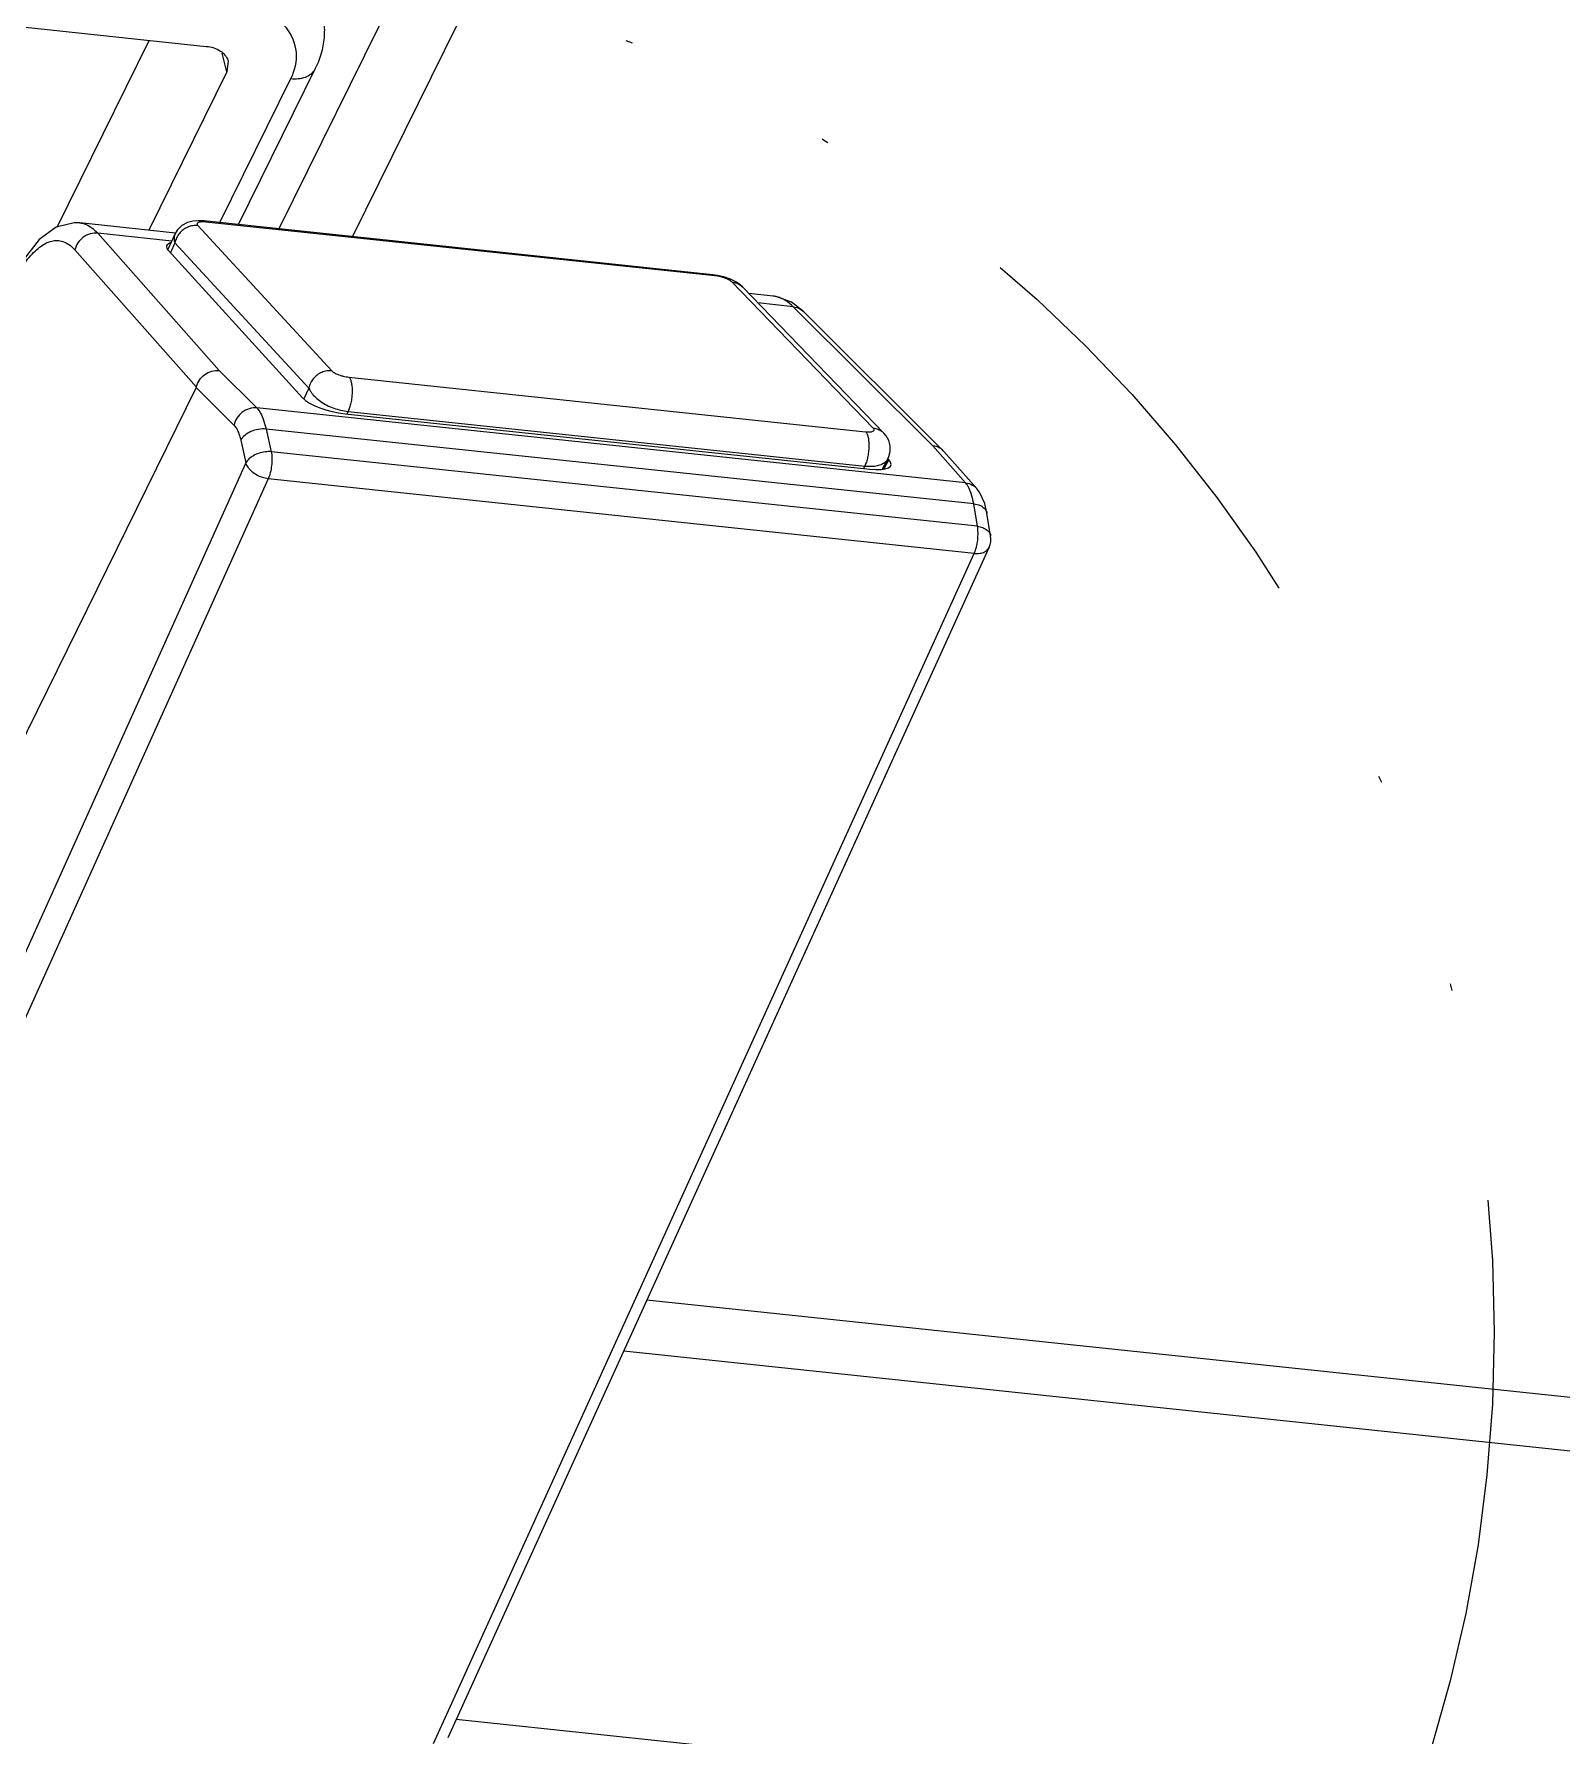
# Model space of a CAD drawing. Header units: millimetres. Extents: x 10368 to 13229, y -13270 to -11269.
# Drawn here: x 12836.38 to 12859.13, y -12535.9 to -12510.55 of the extents above; entities that cross this region are included whole.
import ezdxf

# ---------------------------------------------------------------- set-up
doc = ezdxf.new("R2010")
doc.units = ezdxf.units.MM
doc.linetypes.add('DIVIDE', pattern=[31.75, 12.7, -6.35, 0, -6.35, 0, -6.35])
doc.layers.add('hatch', color=56, linetype='Continuous', lineweight=9)

# ---------------------------------------------------------------- blocks, each defined once
blk = doc.blocks.new('u59')
at = {"color": 7, "linetype": 'Continuous'}
for p, q in [((-497.704, 294.661), (-278.465, 271.497)), ((-280.961, 266.005), (-496.716, 288.801)), ((-487.91, 287.079), (-281.304, 265.25)), ((-274.592, 251.66), (-263.75, 273.679)), ((-278.343, 271.766), (-286.399, 254.039)), ((-278.123, 271.856), (-286.179, 254.128)), ((-275.663, 253.017), (-267.672, 270.751)), ((-275.331, 252.78), (-267.34, 270.514)), ((-286.179, 254.128), (-275.663, 253.017)), ((-286.422, 253.866), (-286.367, 253.53)), ((-286.225, 253.725), (-286.17, 253.389)), ((-286.225, 253.725), (-275.708, 252.614)), ((-286.17, 253.389), (-275.632, 252.276)), ((-285.726, 252.61), (-286.215, 253.162)), ((-286.049, 253.078), (-285.562, 252.527)), ((-286.049, 253.078), (-275.493, 251.962)), ((-284.83, 252.872), (-284.905, 252.736)), ((-284.89, 252.72), (-284.905, 252.736)), ((-284.891, 252.72), (-284.808, 252.875)), ((-276.809, 252.049), (-284.623, 252.874)), ((-284.547, 252.827), (-284.527, 252.864)), ((-276.852, 252.014), (-284.547, 252.827)), ((-275.255, 252.441), (-275.331, 252.78)), ((-285.726, 252.61), (-285.716, 252.599)), ((-285.716, 252.599), (-283.633, 250.525)), ((-285.562, 252.527), (-283.482, 250.455)), ((-284.891, 252.72), (-284.891, 252.72)), ((-275.632, 252.276), (-275.708, 252.614)), ((-284.83, 252.336), (-282.725, 250.16)), ((-284.675, 252.261), (-282.57, 250.086)), ((-276.865, 251.503), (-284.56, 252.316)), ((-276.852, 252.014), (-276.834, 252.051)), ((-274.592, 251.66), (-275.155, 252.222)), ((-276.269, 251.666), (-276.192, 251.827)), ((-274.177, 249.619), (-276.174, 251.813)), ((-274.933, 251.404), (-275.493, 251.962)), ((-274.275, 249.502), (-276.269, 251.666)), ((-272.785, 249.608), (-274.594, 251.654)), ((-274.616, 249.246), (-276.61, 251.409)), ((-273.125, 249.361), (-274.933, 251.404)), ((-283.633, 250.525), (-283.456, 250.388)), ((-283.482, 250.455), (-282.957, 250.399)), ((-283.184, 250.298), (-282.821, 250.259)), ((-282.352, 249.988), (-282.284, 249.978)), ((-282.313, 249.993), (-282.284, 249.978)), ((-282.313, 249.993), (-274.736, 249.193)), ((-282.284, 249.978), (-274.707, 249.177)), ((-274.275, 249.502), (-274.207, 249.652)), ((-274.273, 249.374), (-274.169, 249.604)), ((-274.226, 249.477), (-273.125, 249.361)), ((-328.54, 144.576), (-276.921, 249.411)), ((-327.443, 144.46), (-275.824, 249.295)), ((-275.223, 249.232), (-276.37, 246.903)), ((-274.945, 249.202), (-276.002, 247.056)), ((-275.046, 246.955), (-273.884, 249.315)), ((-274.736, 249.193), (-274.707, 249.177)), ((-274.283, 249.357), (-272.857, 249.207)), ((-272.519, 249.269), (-273.889, 246.487)), ((-275.067, 246.793), (-275.046, 246.955)), ((-275.046, 246.955), (-274.977, 246.677)), ((-258.704, 244.883), (-274.741, 246.577))]:
    blk.add_line(p, q, dxfattribs=at)
for points in [[(-286.367, 253.53), (-286.334, 253.386), (-286.263, 253.228), (-286.215, 253.162)], [(-284.891, 252.72), (-284.907, 252.685), (-284.926, 252.61), (-284.926, 252.528), (-284.904, 252.447), (-284.864, 252.376), (-284.83, 252.336)], [(-283.456, 250.388), (-283.222, 250.303), (-283.183, 250.298)], [(-282.725, 250.16), (-282.693, 250.13), (-282.628, 250.085)], [(-282.628, 250.085), (-282.548, 250.045), (-282.451, 250.011), (-282.352, 249.988)], [(-272.86, 249.207), (-272.773, 249.204), (-272.508, 249.271), (-272.255, 249.454), (-272.012, 249.761), (-271.806, 250.145)], [(-274.707, 249.177), (-274.62, 249.173), (-274.541, 249.18), (-274.46, 249.201), (-274.376, 249.247), (-274.31, 249.312), (-274.273, 249.374)]]:
    blk.add_lwpolyline(points, dxfattribs=at)
for centre, radius, start, end in [((-286.126, 253.915), 0.3, 155.5652, 189.2894), ((-283.141, 250.699), 0.404, 255.8265, 263.9466)]:
    blk.add_arc(centre, radius, start, end, dxfattribs=at)
for centre, major_axis, ratio, start_param, end_param in [((-284.439, 252.686), (0.5, -0.126), 0.295298, 8.304514, 9.874625), ((-276.64, 251.862), (0.495, -0.121), 0.302643, 0.422854, 1.992965), ((-272.739, 249.561), (-1.848, 2.106), 0.083674, 0.034677, 0.060855), ((-274.643, 249.669), (0.493, -0.117), 0.296243, -0.457441, 0.40934)]:
    blk.add_ellipse(centre, major_axis=major_axis, ratio=ratio, start_param=start_param, end_param=end_param, dxfattribs=at)
for points, start_tangent, end_tangent in [([(-286.179, 254.128), (-286.261, 254.127), (-286.33, 254.106), (-286.381, 254.067), (-286.399, 254.039)], (-0.994353, 0.106125), (-0.414736, -0.909942)), ([(-286.179, 254.128), (-286.21, 254.038), (-286.229, 253.931), (-286.234, 253.822), (-286.225, 253.725)], (-0.412271, -0.911061), (0.191056, -0.981579)), ([(-286.225, 253.725), (-286.305, 253.745), (-286.37, 253.782), (-286.411, 253.832), (-286.422, 253.866)], (-0.992064, 0.125731), (-0.164002, 0.98646)), ([(-286.17, 253.389), (-286.269, 253.417), (-286.339, 253.47), (-286.367, 253.53)], (-0.992064, 0.125731), (-0.168819, 0.985647)), ([(-286.17, 253.389), (-286.139, 253.258)], (0.170382, -0.985378), (0.286492, -0.958083)), ([(-286.139, 253.258), (-286.119, 253.198)], (0.286492, -0.958083), (0.365571, -0.930784)), ([(-286.049, 253.078), (-286.153, 253.112), (-286.214, 253.162)], (-0.993721, 0.111884), (-0.663319, 0.748337)), ([(-286.119, 253.198), (-286.099, 253.153), (-286.049, 253.078)], (0.365571, -0.930784), (0.669929, -0.742425)), ([(-275.708, 252.614), (-275.718, 252.711), (-275.713, 252.82), (-275.694, 252.927), (-275.663, 253.017)], (-0.191056, 0.981579), (0.412271, 0.911061)), ([(-275.663, 253.017), (-275.577, 252.998), (-275.492, 252.961), (-275.418, 252.909), (-275.363, 252.846), (-275.331, 252.78)], (0.994575, -0.10402), (0.272427, -0.962176)), ([(-284.547, 252.827), (-284.646, 252.831), (-284.735, 252.82), (-284.809, 252.795), (-284.864, 252.756), (-284.891, 252.72)], (-0.993632, 0.112673), (-0.47313, -0.880993)), ([(-284.56, 252.316), (-284.582, 252.351), (-284.598, 252.403), (-284.607, 252.469), (-284.609, 252.543), (-284.603, 252.622), (-284.59, 252.699), (-284.571, 252.769), (-284.547, 252.827)], (-0.686713, 0.726928), (0.45201, 0.892013)), ([(-275.708, 252.614), (-275.619, 252.616), (-275.527, 252.636), (-275.443, 252.673), (-275.376, 252.722), (-275.331, 252.78)], (0.996457, -0.0841), (0.463507, 0.886093)), ([(-285.716, 252.599), (-285.664, 252.56), (-285.562, 252.527)], (0.708906, -0.705303), (0.994465, -0.105072)), ([(-284.675, 252.261), (-284.745, 252.279), (-284.807, 252.315), (-284.83, 252.336)], (-0.994741, 0.10242), (-0.695291, 0.718728)), ([(-284.56, 252.316), (-284.599, 252.319), (-284.633, 252.318), (-284.66, 252.313), (-284.678, 252.304), (-284.687, 252.292), (-284.686, 252.278), (-284.675, 252.261)], (-0.994475, 0.104977), (0.695212, -0.718805)), ([(-275.632, 252.276), (-275.518, 252.281), (-275.406, 252.314), (-275.314, 252.371), (-275.255, 252.441)], (0.996457, -0.0841), (0.463507, 0.886093)), ([(-275.493, 251.962), (-275.549, 252.038), (-275.595, 252.144), (-275.632, 252.276)], (-0.70207, 0.712108), (-0.211485, 0.977381)), ([(-275.155, 252.222), (-275.195, 252.274), (-275.228, 252.349), (-275.255, 252.441)], (-0.708236, 0.705975), (-0.220153, 0.975465)), ([(-276.865, 251.503), (-276.887, 251.538), (-276.902, 251.59), (-276.912, 251.656), (-276.913, 251.73), (-276.908, 251.809), (-276.895, 251.886), (-276.876, 251.956), (-276.852, 252.014)], (-0.686713, 0.726929), (0.452009, 0.892013)), ([(-276.269, 251.666), (-276.307, 251.735), (-276.367, 251.803), (-276.446, 251.866), (-276.539, 251.921), (-276.64, 251.965), (-276.747, 251.996), (-276.852, 252.014)], (-0.356428, 0.934323), (-0.995238, 0.097479)), ([(-275.493, 251.962), (-275.382, 251.974), (-275.278, 252.027), (-275.198, 252.114), (-275.155, 252.222)], (0.995172, -0.098145), (0.194685, 0.980866)), ([(-276.61, 251.409), (-276.63, 251.427), (-276.659, 251.444), (-276.695, 251.461), (-276.735, 251.475), (-276.779, 251.488), (-276.823, 251.497), (-276.865, 251.503)], (-0.677855, 0.735195), (-0.994453, 0.10518)), ([(-276.61, 251.409), (-276.535, 251.411), (-276.461, 251.433), (-276.393, 251.472), (-276.335, 251.527), (-276.293, 251.593), (-276.269, 251.666)], (0.994183, -0.107707), (0.192597, 0.981278)), ([(-274.594, 251.654), (-274.639, 251.549), (-274.719, 251.465), (-274.822, 251.414), (-274.933, 251.404)], (-0.219366, -0.975643), (-0.994465, 0.105072)), ([(-283.482, 250.455), (-283.583, 250.486), (-283.633, 250.525)], (-0.995172, 0.098145), (-0.710282, 0.703917)), ([(-283.482, 250.455), (-283.366, 250.362), (-283.295, 250.326)], (0.706424, -0.707789), (0.927044, -0.374954)), ([(-283.295, 250.326), (-283.26, 250.313), (-283.24, 250.308)], (0.927044, -0.374954), (0.969644, -0.244519)), ([(-282.57, 250.086), (-282.641, 250.103), (-282.702, 250.139), (-282.725, 250.16)], (-0.994741, 0.10242), (-0.69666, 0.717402)), ([(-282.57, 250.086), (-282.549, 250.069), (-282.52, 250.052), (-282.484, 250.036), (-282.443, 250.021), (-282.399, 250.009), (-282.355, 249.999), (-282.313, 249.993)], (0.6955, -0.718526), (0.994454, -0.105174)), ([(-271.833, 250.159), (-271.901, 250.027), (-271.994, 249.871), (-272.081, 249.748), (-272.17, 249.648), (-272.26, 249.567), (-272.35, 249.51), (-272.439, 249.477), (-272.524, 249.468), (-272.607, 249.483), (-272.692, 249.526), (-272.785, 249.608)], (-0.435301, -0.900285), (-0.662614, 0.748961)), ([(-274.616, 249.246), (-274.541, 249.248), (-274.466, 249.269), (-274.398, 249.308), (-274.341, 249.363), (-274.299, 249.429), (-274.275, 249.502)], (0.994183, -0.107707), (0.192596, 0.981278)), ([(-274.273, 249.374), (-274.271, 249.379), (-274.261, 249.438), (-274.275, 249.502)], (0.41382, 0.910359), (-0.370326, 0.928902)), ([(-273.125, 249.361), (-273.014, 249.37), (-272.91, 249.42), (-272.83, 249.503), (-272.785, 249.608)], (0.993721, -0.111884), (0.219469, 0.975619)), ([(-274.736, 249.193), (-274.696, 249.19)], (0.994474, -0.104982), (0.99979, -0.020476)), ([(-274.696, 249.19), (-274.662, 249.191), (-274.635, 249.196), (-274.615, 249.204), (-274.606, 249.216), (-274.606, 249.23), (-274.616, 249.246)], (0.99979, -0.020476), (-0.677543, 0.735483)), ([(-272.86, 249.207), (-272.926, 249.221), (-273.022, 249.269), (-273.125, 249.361)], (-0.993546, 0.113434), (-0.665105, 0.74675)), ([(-276.37, 246.903), (-276.462, 246.659)], (-0.441734, -0.897146), (-0.260376, -0.965507)), ([(-276.002, 247.056), (-276.218, 247.033), (-276.36, 246.922), (-276.37, 246.903)], (-0.994465, 0.105072), (-0.430855, -0.902421)), ([(-276.002, 247.056), (-276.083, 246.664)], (-0.441734, -0.897146), (0.089205, -0.996013)), ([(-276.462, 246.659), (-276.502, 246.417), (-276.493, 246.181)], (-0.260376, -0.965507), (0.143481, -0.989653)), ([(-276.083, 246.664), (-275.934, 246.303), (-275.576, 246.036), (-275.073, 245.903)], (0.089205, -0.996013), (0.994465, -0.105072)), ([(-274.741, 246.577), (-274.953, 246.646), (-275.064, 246.784), (-275.067, 246.793)], (-0.994465, 0.105072), (-0.234287, 0.972167))]:
    blk.add_spline(points, degree=3, dxfattribs=dict(at, start_tangent=start_tangent, end_tangent=end_tangent))
at = {"layer": 'hatch', "color": 4, "linetype": 'DIVIDE', "ltscale": 0.5}
blk.add_circle((-273.141, 265.73), 20.78, dxfattribs=at)

msp = doc.modelspace()

# ---------------------------------------------------------------- block references
at = {"rotation": 180}
msp.add_blockref('u59', (12564.199, -12264.161), dxfattribs=at)

doc.saveas('drawing.dxf')
